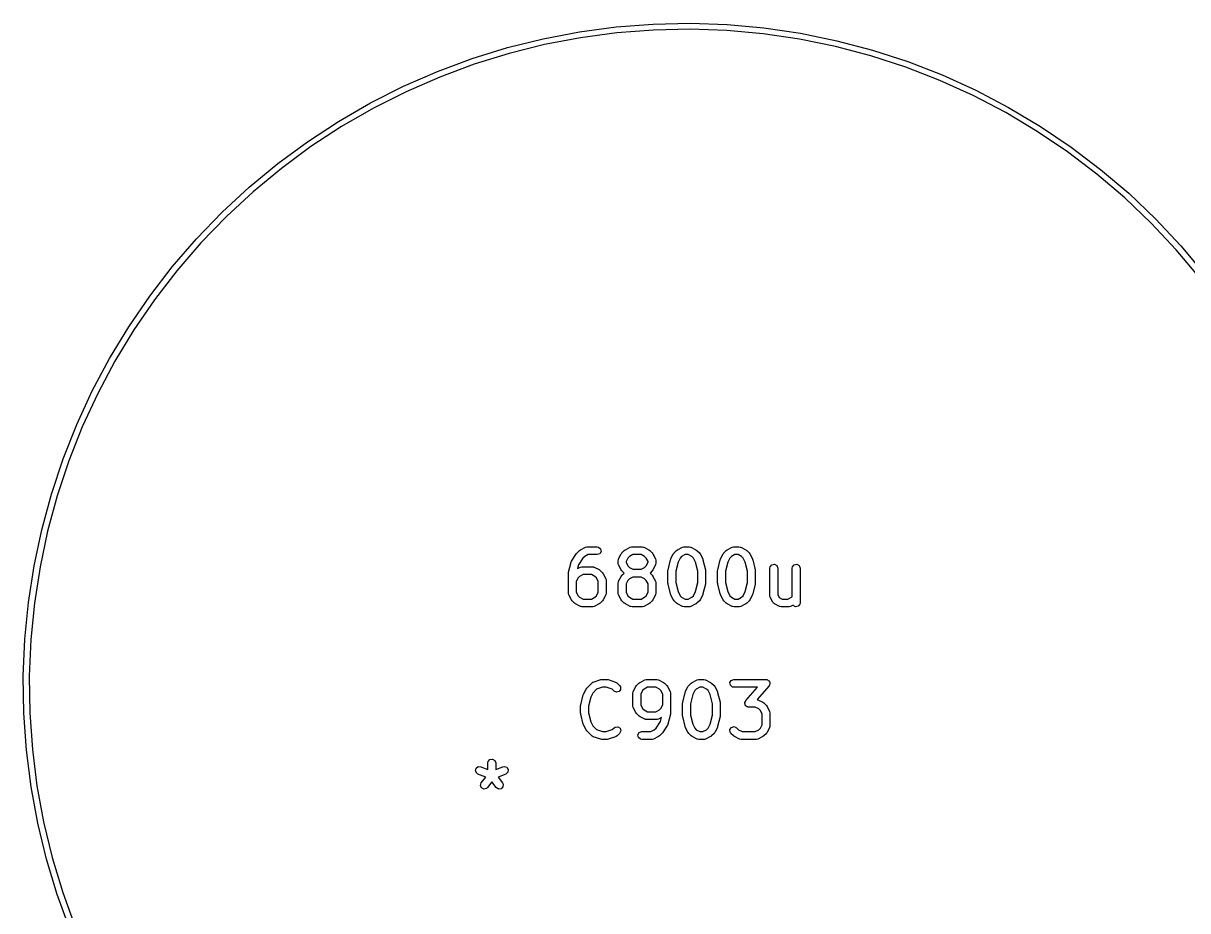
# Model space of a CAD drawing. Extents: x 77.3 to 150, y -138.2 to -51.5.
# Drawn here: x 91.65 to 113.95, y -120.65 to -103.65 of the extents above; entities that cross this region are included whole.
import ezdxf

# ---------------------------------------------------------------- set-up
doc = ezdxf.new("R2010")
doc.units = 0
doc.layers.add('BLACK', color=7, linetype='CONTINUOUS')

msp = doc.modelspace()

# ---------------------------------------------------------------- linework, layer by layer
at = {"layer": 'BLACK', "linetype": 'CONTINUOUS'}
for p, q in [((103.01, -103.718), (103.716, -103.663)), ((103.716, -103.663), (104.424, -103.649)), ((104.424, -103.649), (105.132, -103.673)), ((105.132, -103.673), (105.837, -103.737)), ((101.612, -103.944), (102.308, -103.811)), ((102.308, -103.811), (103.01, -103.718)), ((103.022, -103.832), (102.326, -103.925)), ((103.722, -103.778), (103.022, -103.832)), ((104.423, -103.764), (103.722, -103.778)), ((105.125, -103.788), (104.423, -103.764)), ((105.824, -103.852), (105.125, -103.788)), ((106.518, -103.954), (105.824, -103.852)), ((105.837, -103.737), (106.538, -103.841)), ((106.538, -103.841), (107.232, -103.983)), ((100.248, -104.325), (100.925, -104.115)), ((100.925, -104.115), (101.612, -103.944)), ((101.637, -104.056), (100.956, -104.226)), ((102.326, -103.925), (101.637, -104.056)), ((107.206, -104.095), (106.518, -103.954)), ((107.884, -104.275), (107.206, -104.095)), ((107.232, -103.983), (107.917, -104.164)), ((99.5841, -104.572), (100.248, -104.325)), ((100.956, -104.226), (100.285, -104.434)), ((108.552, -104.492), (107.884, -104.275)), ((107.917, -104.164), (108.59, -104.383)), ((98.935, -104.855), (99.5841, -104.572)), ((100.285, -104.434), (99.6272, -104.678)), ((109.206, -104.745), (108.552, -104.492)), ((108.59, -104.383), (109.251, -104.639)), ((99.6272, -104.678), (98.984, -104.959)), ((109.845, -105.035), (109.206, -104.745)), ((109.251, -104.639), (109.896, -104.932)), ((98.3028, -105.175), (98.935, -104.855)), ((98.984, -104.959), (98.3575, -105.276)), ((109.896, -104.932), (110.523, -105.26)), ((97.6894, -105.529), (98.3028, -105.175)), ((110.467, -105.36), (109.845, -105.035)), ((98.3575, -105.276), (97.7497, -105.627)), ((111.07, -105.72), (110.467, -105.36)), ((110.523, -105.26), (111.132, -105.623)), ((97.0967, -105.917), (97.6894, -105.529)), ((97.7497, -105.627), (97.1623, -106.011)), ((111.132, -105.623), (111.719, -106.019)), ((96.5266, -106.337), (97.0967, -105.917)), ((111.652, -106.112), (111.07, -105.72)), ((97.1623, -106.011), (96.5974, -106.428)), ((112.211, -106.537), (111.652, -106.112)), ((111.719, -106.019), (112.283, -106.447)), ((95.9808, -106.789), (96.5266, -106.337)), ((96.5974, -106.428), (96.0566, -106.875)), ((112.746, -106.992), (112.211, -106.537)), ((112.283, -106.447), (112.823, -106.906)), ((95.4611, -107.27), (95.9808, -106.789)), ((96.0566, -106.875), (95.5416, -107.352)), ((113.254, -107.476), (112.746, -106.992)), ((112.823, -106.906), (113.336, -107.395)), ((94.9691, -107.779), (95.4611, -107.27)), ((95.5416, -107.352), (95.054, -107.857)), ((113.734, -107.987), (113.254, -107.476)), ((113.336, -107.395), (113.82, -107.911)), ((94.5063, -108.315), (94.9691, -107.779)), ((95.054, -107.857), (94.5954, -108.388)), ((113.82, -107.911), (114.276, -108.453)), ((114.186, -108.525), (113.734, -107.987)), ((94.0741, -108.877), (94.5063, -108.315)), ((94.5954, -108.388), (94.1672, -108.944)), ((93.6739, -109.461), (94.0741, -108.877)), ((94.1672, -108.944), (93.7706, -109.523)), ((93.307, -110.067), (93.6739, -109.461)), ((93.7706, -109.523), (93.407, -110.124)), ((92.9745, -110.692), (93.307, -110.067)), ((93.407, -110.124), (93.0775, -110.743)), ((92.6774, -111.335), (92.9745, -110.692)), ((93.0775, -110.743), (92.7831, -111.381)), ((92.4166, -111.994), (92.6774, -111.335)), ((92.7831, -111.381), (92.5247, -112.033)), ((92.1931, -112.666), (92.4166, -111.994)), ((92.5247, -112.033), (92.3032, -112.699)), ((92.0073, -113.35), (92.1931, -112.666)), ((92.3032, -112.699), (92.1192, -113.377)), ((91.8601, -114.042), (92.0073, -113.35)), ((92.1192, -113.377), (91.9732, -114.063)), ((102.326, -113.733), (102.421, -113.685)), ((102.421, -113.685), (102.446, -113.678)), ((102.446, -113.678), (102.45, -113.679)), ((102.45, -113.679), (102.455, -113.677)), ((102.455, -113.677), (102.645, -113.677)), ((102.645, -113.677), (102.671, -113.682)), ((102.671, -113.682), (102.71, -113.715)), ((102.71, -113.715), (102.719, -113.765)), ((103.183, -113.733), (103.278, -113.685)), ((103.278, -113.685), (103.303, -113.678)), ((103.303, -113.678), (103.307, -113.679)), ((103.307, -113.679), (103.312, -113.677)), ((103.312, -113.677), (103.502, -113.677)), ((103.502, -113.677), (103.528, -113.682)), ((103.528, -113.682), (103.531, -113.685)), ((103.531, -113.685), (103.536, -113.685)), ((103.536, -113.685), (103.631, -113.733)), ((104.183, -113.733), (104.278, -113.685)), ((104.278, -113.685), (104.303, -113.678)), ((104.303, -113.678), (104.307, -113.679)), ((104.307, -113.679), (104.312, -113.677)), ((104.312, -113.677), (104.407, -113.677)), ((104.407, -113.677), (104.433, -113.682)), ((104.433, -113.682), (104.436, -113.685)), ((104.436, -113.685), (104.44, -113.685)), ((104.44, -113.685), (104.536, -113.733)), ((105.135, -113.733), (105.231, -113.685)), ((105.231, -113.685), (105.255, -113.678)), ((105.255, -113.678), (105.26, -113.679)), ((105.26, -113.679), (105.264, -113.677)), ((105.264, -113.677), (105.359, -113.677)), ((105.359, -113.677), (105.385, -113.682)), ((105.385, -113.682), (105.388, -113.685)), ((105.388, -113.685), (105.393, -113.685)), ((105.393, -113.685), (105.488, -113.733)), ((102.144, -113.972), (102.154, -113.949)), ((102.154, -113.949), (102.249, -113.806)), ((102.154, -113.949), (102.154, -113.949)), ((102.249, -113.806), (102.257, -113.798)), ((102.257, -113.798), (102.259, -113.795)), ((102.259, -113.795), (102.306, -113.747)), ((102.37, -113.895), (102.286, -114.021)), ((102.306, -113.747), (102.325, -113.734)), ((102.325, -113.734), (102.326, -113.733)), ((102.404, -113.862), (102.37, -113.895)), ((102.472, -113.827), (102.404, -113.862)), ((102.645, -113.827), (102.472, -113.827)), ((102.693, -113.81), (102.645, -113.827)), ((102.719, -113.765), (102.693, -113.81)), ((103.046, -113.943), (103.051, -113.917)), ((103.046, -113.99), (103.046, -113.943)), ((103.051, -113.917), (103.054, -113.914)), ((103.054, -113.909), (103.102, -113.814)), ((103.054, -113.914), (103.054, -113.909)), ((103.102, -113.814), (103.115, -113.796)), ((103.115, -113.796), (103.116, -113.795)), ((103.116, -113.795), (103.163, -113.747)), ((103.163, -113.747), (103.182, -113.734)), ((103.182, -113.734), (103.183, -113.733)), ((103.23, -113.892), (103.196, -113.961)), ((103.261, -113.862), (103.23, -113.892)), ((103.329, -113.827), (103.261, -113.862)), ((103.484, -113.827), (103.329, -113.827)), ((103.553, -113.862), (103.484, -113.827)), ((103.583, -113.892), (103.553, -113.862)), ((103.618, -113.961), (103.583, -113.892)), ((103.631, -113.733), (103.649, -113.746)), ((103.649, -113.746), (103.65, -113.747)), ((103.65, -113.747), (103.698, -113.795)), ((103.698, -113.795), (103.711, -113.813)), ((103.711, -113.813), (103.712, -113.814)), ((103.712, -113.814), (103.76, -113.909)), ((103.76, -113.909), (103.767, -113.934)), ((103.767, -113.934), (103.766, -113.939)), ((103.766, -113.939), (103.768, -113.943)), ((103.768, -113.943), (103.768, -113.99)), ((104.001, -114.115), (104.048, -113.925)), ((104.048, -113.925), (104.054, -113.913)), ((104.054, -113.909), (104.102, -113.814)), ((104.054, -113.913), (104.054, -113.909)), ((104.102, -113.814), (104.115, -113.796)), ((104.115, -113.796), (104.116, -113.795)), ((104.116, -113.795), (104.163, -113.747)), ((104.163, -113.747), (104.182, -113.734)), ((104.182, -113.734), (104.183, -113.733)), ((104.23, -113.892), (104.192, -113.969)), ((104.261, -113.862), (104.23, -113.892)), ((104.329, -113.827), (104.261, -113.862)), ((104.389, -113.827), (104.329, -113.827)), ((104.458, -113.862), (104.389, -113.827)), ((104.488, -113.892), (104.458, -113.862)), ((104.527, -113.969), (104.488, -113.892)), ((104.536, -113.733), (104.554, -113.746)), ((104.554, -113.746), (104.555, -113.747)), ((104.555, -113.747), (104.603, -113.795)), ((104.603, -113.795), (104.616, -113.813)), ((104.616, -113.813), (104.617, -113.814)), ((104.617, -113.814), (104.664, -113.909)), ((104.664, -113.909), (104.668, -113.922)), ((104.668, -113.922), (104.67, -113.925)), ((104.67, -113.925), (104.718, -114.115)), ((104.953, -114.115), (105.001, -113.925)), ((105.001, -113.925), (105.006, -113.913)), ((105.006, -113.913), (105.007, -113.909)), ((105.007, -113.909), (105.054, -113.814)), ((105.054, -113.814), (105.067, -113.796)), ((105.067, -113.796), (105.068, -113.795)), ((105.068, -113.795), (105.116, -113.747)), ((105.116, -113.747), (105.134, -113.734)), ((105.134, -113.734), (105.135, -113.733)), ((105.183, -113.892), (105.144, -113.969)), ((105.213, -113.862), (105.183, -113.892)), ((105.282, -113.827), (105.213, -113.862)), ((105.342, -113.827), (105.282, -113.827)), ((105.41, -113.862), (105.342, -113.827)), ((105.441, -113.892), (105.41, -113.862)), ((105.479, -113.969), (105.441, -113.892)), ((105.488, -113.733), (105.506, -113.746)), ((105.506, -113.746), (105.508, -113.747)), ((105.508, -113.747), (105.555, -113.795)), ((105.555, -113.795), (105.568, -113.813)), ((105.568, -113.813), (105.569, -113.814)), ((105.569, -113.814), (105.617, -113.909)), ((105.617, -113.909), (105.621, -113.922)), ((105.621, -113.922), (105.623, -113.925)), ((105.623, -113.925), (105.67, -114.115)), ((91.7517, -114.742), (91.8601, -114.042)), ((91.9732, -114.063), (91.8659, -114.757)), ((102.094, -114.181), (102.096, -114.166)), ((102.096, -114.163), (102.144, -113.972)), ((102.096, -114.166), (102.096, -114.163)), ((102.286, -114.021), (102.268, -114.095)), ((102.268, -114.095), (102.326, -114.066)), ((102.326, -114.066), (102.351, -114.059)), ((102.351, -114.059), (102.355, -114.06)), ((102.355, -114.06), (102.359, -114.058)), ((102.359, -114.058), (102.55, -114.058)), ((102.55, -114.058), (102.575, -114.063)), ((102.575, -114.063), (102.579, -114.066)), ((102.579, -114.066), (102.583, -114.066)), ((102.583, -114.066), (102.679, -114.114)), ((102.679, -114.114), (102.697, -114.127)), ((102.697, -114.127), (102.698, -114.128)), ((102.698, -114.128), (102.746, -114.176)), ((102.746, -114.176), (102.759, -114.194)), ((103.048, -113.995), (103.046, -113.99)), ((103.047, -113.999), (103.048, -113.995)), ((103.054, -114.024), (103.047, -113.999)), ((103.102, -114.119), (103.054, -114.024)), ((103.103, -114.12), (103.102, -114.119)), ((103.116, -114.139), (103.103, -114.12)), ((103.158, -114.181), (103.116, -114.139)), ((103.196, -113.961), (103.196, -113.973)), ((103.196, -113.973), (103.23, -114.041)), ((103.23, -114.041), (103.261, -114.072)), ((103.261, -114.072), (103.329, -114.106)), ((103.329, -114.106), (103.484, -114.106)), ((103.484, -114.106), (103.553, -114.072)), ((103.553, -114.072), (103.583, -114.041)), ((103.583, -114.041), (103.618, -113.973)), ((103.618, -113.973), (103.618, -113.961)), ((103.698, -114.139), (103.656, -114.181)), ((103.699, -114.137), (103.698, -114.139)), ((103.712, -114.119), (103.699, -114.137)), ((103.76, -114.024), (103.712, -114.119)), ((103.763, -114.016), (103.76, -114.02)), ((103.76, -114.02), (103.76, -114.024)), ((103.768, -113.99), (103.763, -114.016)), ((103.999, -114.133), (104.001, -114.119)), ((103.999, -114.371), (103.999, -114.133)), ((104.001, -114.119), (104.001, -114.115)), ((104.192, -113.969), (104.149, -114.143)), ((104.149, -114.143), (104.149, -114.362)), ((104.57, -114.143), (104.527, -113.969)), ((104.57, -114.362), (104.57, -114.143)), ((104.718, -114.115), (104.719, -114.13)), ((104.719, -114.13), (104.72, -114.133)), ((104.72, -114.133), (104.72, -114.371)), ((104.951, -114.133), (104.954, -114.119)), ((104.951, -114.371), (104.951, -114.133)), ((104.954, -114.119), (104.953, -114.115)), ((105.144, -113.969), (105.101, -114.143)), ((105.101, -114.143), (105.101, -114.362)), ((105.522, -114.143), (105.479, -113.969)), ((105.522, -114.362), (105.522, -114.143)), ((105.67, -114.115), (105.671, -114.13)), ((105.671, -114.13), (105.672, -114.133)), ((105.672, -114.133), (105.672, -114.371)), ((105.951, -114.086), (105.955, -114.06)), ((105.951, -114.61), (105.951, -114.086)), ((105.955, -114.06), (105.988, -114.021)), ((105.988, -114.021), (106.039, -114.012)), ((106.039, -114.012), (106.083, -114.038)), ((106.083, -114.038), (106.101, -114.086)), ((106.101, -114.086), (106.101, -114.592)), ((106.38, -114.086), (106.384, -114.06)), ((106.38, -114.626), (106.38, -114.086)), ((106.384, -114.06), (106.417, -114.021)), ((106.417, -114.021), (106.468, -114.012)), ((106.468, -114.012), (106.512, -114.038)), ((106.512, -114.038), (106.53, -114.086)), ((106.53, -114.086), (106.53, -114.752)), ((102.094, -114.562), (102.094, -114.181)), ((102.278, -114.273), (102.244, -114.342)), ((102.244, -114.342), (102.244, -114.544)), ((102.308, -114.243), (102.278, -114.273)), ((102.377, -114.208), (102.308, -114.243)), ((102.532, -114.208), (102.377, -114.208)), ((102.601, -114.243), (102.532, -114.208)), ((102.631, -114.273), (102.601, -114.243)), ((102.665, -114.342), (102.631, -114.273)), ((102.665, -114.544), (102.665, -114.342)), ((102.759, -114.194), (102.76, -114.195)), ((102.76, -114.195), (102.807, -114.29)), ((102.807, -114.29), (102.815, -114.315)), ((102.815, -114.315), (102.814, -114.32)), ((102.814, -114.32), (102.815, -114.324)), ((102.815, -114.324), (102.815, -114.562)), ((103.046, -114.371), (103.051, -114.346)), ((103.046, -114.562), (103.046, -114.371)), ((103.051, -114.346), (103.054, -114.342)), ((103.054, -114.338), (103.102, -114.243)), ((103.054, -114.342), (103.054, -114.338)), ((103.102, -114.243), (103.115, -114.225)), ((103.115, -114.225), (103.116, -114.223)), ((103.116, -114.223), (103.158, -114.181)), ((103.23, -114.321), (103.196, -114.389)), ((103.196, -114.389), (103.196, -114.544)), ((103.261, -114.29), (103.23, -114.321)), ((103.329, -114.256), (103.261, -114.29)), ((103.484, -114.256), (103.329, -114.256)), ((103.553, -114.29), (103.484, -114.256)), ((103.583, -114.321), (103.553, -114.29)), ((103.618, -114.389), (103.583, -114.321)), ((103.618, -114.544), (103.618, -114.389)), ((103.656, -114.181), (103.698, -114.223)), ((103.698, -114.223), (103.711, -114.242)), ((103.711, -114.242), (103.712, -114.243)), ((103.712, -114.243), (103.76, -114.338)), ((103.76, -114.338), (103.767, -114.363)), ((103.767, -114.363), (103.766, -114.367)), ((103.766, -114.367), (103.768, -114.371)), ((103.768, -114.371), (103.768, -114.562)), ((104, -114.375), (103.999, -114.371)), ((104.001, -114.39), (104, -114.375)), ((104.048, -114.58), (104.001, -114.39)), ((104.149, -114.362), (104.192, -114.536)), ((104.527, -114.536), (104.57, -114.362)), ((104.718, -114.39), (104.67, -114.58)), ((104.72, -114.371), (104.717, -114.386)), ((104.717, -114.386), (104.718, -114.39)), ((104.952, -114.375), (104.951, -114.371)), ((104.953, -114.39), (104.952, -114.375)), ((105.001, -114.58), (104.953, -114.39)), ((105.101, -114.362), (105.144, -114.536)), ((105.479, -114.536), (105.522, -114.362)), ((105.67, -114.39), (105.623, -114.58)), ((105.672, -114.371), (105.67, -114.386)), ((105.67, -114.386), (105.67, -114.39)), ((102.095, -114.566), (102.094, -114.562)), ((102.094, -114.57), (102.095, -114.566)), ((102.102, -114.595), (102.094, -114.57)), ((102.149, -114.691), (102.102, -114.595)), ((102.244, -114.544), (102.278, -114.613)), ((102.278, -114.613), (102.308, -114.643)), ((102.601, -114.643), (102.631, -114.613)), ((102.631, -114.613), (102.665, -114.544)), ((102.807, -114.595), (102.76, -114.691)), ((102.808, -114.591), (102.807, -114.595)), ((102.811, -114.588), (102.808, -114.591)), ((102.815, -114.562), (102.811, -114.588)), ((103.048, -114.566), (103.046, -114.562)), ((103.047, -114.57), (103.048, -114.566)), ((103.054, -114.595), (103.047, -114.57)), ((103.102, -114.691), (103.054, -114.595)), ((103.196, -114.544), (103.23, -114.613)), ((103.23, -114.613), (103.261, -114.643)), ((103.553, -114.643), (103.583, -114.613)), ((103.583, -114.613), (103.618, -114.544)), ((103.76, -114.595), (103.712, -114.691)), ((103.763, -114.588), (103.76, -114.591)), ((103.76, -114.591), (103.76, -114.595)), ((103.768, -114.562), (103.763, -114.588)), ((104.05, -114.583), (104.048, -114.58)), ((104.054, -114.595), (104.05, -114.583)), ((104.102, -114.691), (104.054, -114.595)), ((104.192, -114.536), (104.23, -114.613)), ((104.23, -114.613), (104.261, -114.643)), ((104.458, -114.643), (104.488, -114.613)), ((104.488, -114.613), (104.527, -114.536)), ((104.664, -114.595), (104.617, -114.691)), ((104.665, -114.592), (104.664, -114.595)), ((104.67, -114.58), (104.665, -114.592)), ((105.003, -114.583), (105.001, -114.58)), ((105.007, -114.595), (105.003, -114.583)), ((105.054, -114.691), (105.007, -114.595)), ((105.144, -114.536), (105.183, -114.613)), ((105.183, -114.613), (105.213, -114.643)), ((105.41, -114.643), (105.441, -114.613)), ((105.441, -114.613), (105.479, -114.536)), ((105.617, -114.595), (105.569, -114.691)), ((105.623, -114.58), (105.617, -114.592)), ((105.617, -114.592), (105.617, -114.595)), ((105.953, -114.614), (105.951, -114.61)), ((105.951, -114.618), (105.953, -114.614)), ((105.959, -114.643), (105.951, -114.618)), ((106.101, -114.592), (106.129, -114.649)), ((91.6826, -115.447), (91.7517, -114.742)), ((91.8659, -114.757), (91.7974, -115.455)), ((102.151, -114.692), (102.149, -114.691)), ((102.163, -114.71), (102.151, -114.692)), ((102.211, -114.758), (102.163, -114.71)), ((102.213, -114.758), (102.211, -114.758)), ((102.231, -114.772), (102.213, -114.758)), ((102.326, -114.819), (102.231, -114.772)), ((102.308, -114.643), (102.377, -114.677)), ((102.33, -114.82), (102.326, -114.819)), ((102.334, -114.823), (102.33, -114.82)), ((102.359, -114.827), (102.334, -114.823)), ((102.55, -114.827), (102.359, -114.827)), ((102.377, -114.677), (102.532, -114.677)), ((102.532, -114.677), (102.601, -114.643)), ((102.554, -114.826), (102.55, -114.827)), ((102.558, -114.827), (102.554, -114.826)), ((102.583, -114.819), (102.558, -114.827)), ((102.679, -114.772), (102.583, -114.819)), ((102.68, -114.771), (102.679, -114.772)), ((102.698, -114.758), (102.68, -114.771)), ((102.746, -114.71), (102.698, -114.758)), ((102.76, -114.691), (102.746, -114.709)), ((102.746, -114.709), (102.746, -114.71)), ((103.103, -114.692), (103.102, -114.691)), ((103.116, -114.71), (103.103, -114.692)), ((103.163, -114.758), (103.116, -114.71)), ((103.165, -114.758), (103.163, -114.758)), ((103.183, -114.772), (103.165, -114.758)), ((103.278, -114.819), (103.183, -114.772)), ((103.261, -114.643), (103.329, -114.677)), ((103.283, -114.82), (103.278, -114.819)), ((103.286, -114.823), (103.283, -114.82)), ((103.312, -114.827), (103.286, -114.823)), ((103.502, -114.827), (103.312, -114.827)), ((103.329, -114.677), (103.484, -114.677)), ((103.484, -114.677), (103.553, -114.643)), ((103.506, -114.826), (103.502, -114.827)), ((103.511, -114.827), (103.506, -114.826)), ((103.536, -114.819), (103.511, -114.827)), ((103.631, -114.772), (103.536, -114.819)), ((103.632, -114.771), (103.631, -114.772)), ((103.65, -114.758), (103.632, -114.771)), ((103.698, -114.71), (103.65, -114.758)), ((103.699, -114.709), (103.698, -114.71)), ((103.712, -114.691), (103.699, -114.709)), ((104.103, -114.692), (104.102, -114.691)), ((104.116, -114.71), (104.103, -114.692)), ((104.163, -114.758), (104.116, -114.71)), ((104.165, -114.758), (104.163, -114.758)), ((104.183, -114.772), (104.165, -114.758)), ((104.278, -114.819), (104.183, -114.772)), ((104.261, -114.643), (104.329, -114.677)), ((104.283, -114.82), (104.278, -114.819)), ((104.286, -114.823), (104.283, -114.82)), ((104.312, -114.827), (104.286, -114.823)), ((104.407, -114.827), (104.312, -114.827)), ((104.329, -114.677), (104.389, -114.677)), ((104.389, -114.677), (104.458, -114.643)), ((104.411, -114.826), (104.407, -114.827)), ((104.416, -114.827), (104.411, -114.826)), ((104.44, -114.819), (104.416, -114.827)), ((104.536, -114.772), (104.44, -114.819)), ((104.537, -114.771), (104.536, -114.772)), ((104.555, -114.758), (104.537, -114.771)), ((104.603, -114.71), (104.555, -114.758)), ((104.604, -114.709), (104.603, -114.71)), ((104.617, -114.691), (104.604, -114.709)), ((105.055, -114.692), (105.054, -114.691)), ((105.068, -114.71), (105.055, -114.692)), ((105.116, -114.758), (105.068, -114.71)), ((105.117, -114.758), (105.116, -114.758)), ((105.135, -114.772), (105.117, -114.758)), ((105.231, -114.819), (105.135, -114.772)), ((105.213, -114.643), (105.282, -114.677)), ((105.235, -114.82), (105.231, -114.819)), ((105.238, -114.823), (105.235, -114.82)), ((105.264, -114.827), (105.238, -114.823)), ((105.359, -114.827), (105.264, -114.827)), ((105.282, -114.677), (105.342, -114.677)), ((105.342, -114.677), (105.41, -114.643)), ((105.364, -114.826), (105.359, -114.827)), ((105.368, -114.827), (105.364, -114.826)), ((105.393, -114.819), (105.368, -114.827)), ((105.488, -114.772), (105.393, -114.819)), ((105.489, -114.771), (105.488, -114.772)), ((105.508, -114.758), (105.489, -114.771)), ((105.555, -114.71), (105.508, -114.758)), ((105.556, -114.709), (105.555, -114.71)), ((105.569, -114.691), (105.556, -114.709)), ((106.007, -114.738), (105.959, -114.643)), ((106.015, -114.746), (106.007, -114.738)), ((106.019, -114.756), (106.015, -114.746)), ((106.04, -114.772), (106.019, -114.756)), ((106.135, -114.819), (106.04, -114.772)), ((106.129, -114.649), (106.187, -114.677)), ((106.14, -114.82), (106.135, -114.819)), ((106.143, -114.823), (106.14, -114.82)), ((106.169, -114.827), (106.143, -114.823)), ((106.312, -114.827), (106.169, -114.827)), ((106.187, -114.677), (106.294, -114.677)), ((106.294, -114.677), (106.363, -114.643)), ((106.316, -114.826), (106.312, -114.827)), ((106.32, -114.827), (106.316, -114.826)), ((106.345, -114.819), (106.32, -114.827)), ((106.395, -114.795), (106.345, -114.819)), ((106.363, -114.643), (106.38, -114.626)), ((106.397, -114.801), (106.395, -114.795)), ((106.442, -114.826), (106.397, -114.801)), ((106.492, -114.817), (106.442, -114.826)), ((106.525, -114.778), (106.492, -114.817)), ((106.53, -114.752), (106.525, -114.778)), ((91.6529, -116.155), (91.6826, -115.447)), ((91.7974, -115.455), (91.768, -116.157)), ((91.653, -116.157), (91.6529, -116.155)), ((91.6628, -116.863), (91.653, -116.157)), ((91.768, -116.157), (91.7778, -116.858)), ((102.382, -116.497), (102.43, -116.402)), ((102.43, -116.402), (102.443, -116.384)), ((102.443, -116.384), (102.444, -116.382)), ((102.444, -116.382), (102.539, -116.287)), ((102.539, -116.287), (102.561, -116.272)), ((102.633, -116.406), (102.559, -116.48)), ((102.561, -116.272), (102.565, -116.272)), ((102.565, -116.272), (102.569, -116.269)), ((102.569, -116.269), (102.712, -116.221)), ((102.747, -116.367), (102.633, -116.406)), ((102.712, -116.221), (102.734, -116.218)), ((102.734, -116.218), (102.735, -116.217)), ((102.735, -116.217), (102.83, -116.217)), ((102.818, -116.367), (102.747, -116.367)), ((102.933, -116.406), (102.818, -116.367)), ((102.83, -116.217), (102.853, -116.221)), ((102.853, -116.221), (102.854, -116.221)), ((102.854, -116.221), (102.997, -116.269)), ((102.968, -116.441), (102.933, -116.406)), ((102.997, -116.269), (103.02, -116.281)), ((103.02, -116.281), (103.022, -116.285)), ((103.022, -116.285), (103.026, -116.287)), ((103.026, -116.287), (103.074, -116.335)), ((103.074, -116.335), (103.089, -116.356)), ((103.089, -116.356), (103.093, -116.407)), ((103.335, -116.449), (103.382, -116.354)), ((103.382, -116.354), (103.396, -116.336)), ((103.396, -116.335), (103.444, -116.287)), ((103.396, -116.336), (103.396, -116.335)), ((103.444, -116.287), (103.462, -116.274)), ((103.462, -116.274), (103.464, -116.273)), ((103.464, -116.273), (103.559, -116.225)), ((103.542, -116.402), (103.511, -116.432)), ((103.61, -116.367), (103.542, -116.402)), ((103.559, -116.225), (103.584, -116.218)), ((103.584, -116.218), (103.588, -116.219)), ((103.588, -116.219), (103.592, -116.217)), ((103.592, -116.217), (103.783, -116.217)), ((103.765, -116.367), (103.61, -116.367)), ((103.834, -116.402), (103.765, -116.367)), ((103.783, -116.217), (103.809, -116.222)), ((103.809, -116.222), (103.812, -116.225)), ((103.812, -116.225), (103.816, -116.225)), ((103.816, -116.225), (103.912, -116.273)), ((103.864, -116.432), (103.834, -116.402)), ((103.912, -116.273), (103.93, -116.286)), ((103.93, -116.286), (103.931, -116.287)), ((103.931, -116.287), (103.979, -116.335)), ((103.979, -116.335), (103.992, -116.353)), ((103.992, -116.353), (103.993, -116.354)), ((103.993, -116.354), (104.04, -116.449)), ((104.335, -116.449), (104.382, -116.354)), ((104.382, -116.354), (104.396, -116.336)), ((104.396, -116.335), (104.444, -116.287)), ((104.396, -116.336), (104.396, -116.335)), ((104.444, -116.287), (104.462, -116.274)), ((104.462, -116.274), (104.464, -116.273)), ((104.464, -116.273), (104.559, -116.225)), ((104.542, -116.402), (104.511, -116.432)), ((104.61, -116.367), (104.542, -116.402)), ((104.559, -116.225), (104.584, -116.218)), ((104.584, -116.218), (104.588, -116.219)), ((104.588, -116.219), (104.592, -116.217)), ((104.592, -116.217), (104.688, -116.217)), ((104.67, -116.367), (104.61, -116.367)), ((104.738, -116.402), (104.67, -116.367)), ((104.688, -116.217), (104.713, -116.222)), ((104.713, -116.222), (104.717, -116.225)), ((104.717, -116.225), (104.721, -116.225)), ((104.721, -116.225), (104.816, -116.273)), ((104.769, -116.432), (104.738, -116.402)), ((104.816, -116.273), (104.834, -116.286)), ((104.834, -116.286), (104.836, -116.287)), ((104.836, -116.287), (104.884, -116.335)), ((104.884, -116.335), (104.896, -116.353)), ((104.896, -116.353), (104.898, -116.354)), ((104.898, -116.354), (104.945, -116.449)), ((105.185, -116.279), (105.211, -116.235)), ((105.194, -116.33), (105.185, -116.279)), ((105.233, -116.363), (105.194, -116.33)), ((105.211, -116.235), (105.259, -116.217)), ((105.259, -116.367), (105.233, -116.363)), ((105.259, -116.217), (105.878, -116.217)), ((105.713, -116.367), (105.259, -116.367)), ((105.488, -116.624), (105.713, -116.367)), ((105.935, -116.342), (105.707, -116.602)), ((105.878, -116.217), (105.889, -116.219)), ((105.889, -116.219), (105.893, -116.219)), ((105.893, -116.219), (105.895, -116.22)), ((105.895, -116.22), (105.904, -116.222)), ((105.904, -116.222), (105.919, -116.235)), ((105.919, -116.235), (105.937, -116.245)), ((105.942, -116.323), (105.935, -116.342)), ((105.937, -116.245), (105.938, -116.251)), ((105.938, -116.251), (105.943, -116.255)), ((105.952, -116.305), (105.942, -116.323)), ((105.943, -116.255), (105.947, -116.275)), ((105.947, -116.275), (105.953, -116.294)), ((105.953, -116.294), (105.951, -116.3)), ((105.951, -116.3), (105.952, -116.305)), ((102.329, -116.703), (102.377, -116.512)), ((102.377, -116.512), (102.382, -116.5)), ((102.382, -116.5), (102.382, -116.497)), ((102.52, -116.557), (102.477, -116.73)), ((102.559, -116.48), (102.52, -116.557)), ((103.014, -116.462), (102.968, -116.441)), ((103.064, -116.449), (103.014, -116.462)), ((103.093, -116.407), (103.064, -116.449)), ((103.327, -116.483), (103.331, -116.457)), ((103.327, -116.721), (103.327, -116.483)), ((103.331, -116.457), (103.334, -116.454)), ((103.334, -116.454), (103.335, -116.449)), ((103.511, -116.432), (103.477, -116.501)), ((103.477, -116.501), (103.477, -116.703)), ((103.898, -116.501), (103.864, -116.432)), ((103.898, -116.703), (103.898, -116.501)), ((104.04, -116.449), (104.048, -116.474)), ((104.048, -116.474), (104.047, -116.479)), ((104.047, -116.479), (104.048, -116.483)), ((104.048, -116.483), (104.048, -116.864)), ((104.282, -116.655), (104.329, -116.465)), ((104.329, -116.465), (104.334, -116.453)), ((104.334, -116.453), (104.335, -116.449)), ((104.473, -116.509), (104.429, -116.683)), ((104.511, -116.432), (104.473, -116.509)), ((104.807, -116.509), (104.769, -116.432)), ((104.851, -116.683), (104.807, -116.509)), ((104.945, -116.449), (104.949, -116.462)), ((104.949, -116.462), (104.951, -116.465)), ((104.951, -116.465), (104.998, -116.655)), ((105.481, -116.643), (105.488, -116.624)), ((105.707, -116.602), (105.713, -116.603)), ((105.713, -116.603), (105.717, -116.606)), ((105.717, -116.606), (105.721, -116.606)), ((105.721, -116.606), (105.816, -116.654)), ((102.327, -116.721), (102.33, -116.706)), ((102.327, -116.864), (102.327, -116.721)), ((102.33, -116.706), (102.329, -116.703)), ((102.477, -116.73), (102.477, -116.855)), ((103.328, -116.725), (103.327, -116.721)), ((103.327, -116.73), (103.328, -116.725)), ((103.335, -116.754), (103.327, -116.73)), ((103.382, -116.85), (103.335, -116.754)), ((103.384, -116.851), (103.382, -116.85)), ((103.396, -116.869), (103.384, -116.851)), ((103.477, -116.703), (103.511, -116.772)), ((103.511, -116.772), (103.542, -116.802)), ((103.542, -116.802), (103.61, -116.836)), ((103.61, -116.836), (103.765, -116.836)), ((103.765, -116.836), (103.834, -116.802)), ((103.834, -116.802), (103.864, -116.772)), ((103.864, -116.772), (103.898, -116.703)), ((104.279, -116.673), (104.282, -116.659)), ((104.279, -116.911), (104.279, -116.673)), ((104.282, -116.659), (104.282, -116.655)), ((104.429, -116.683), (104.429, -116.902)), ((104.851, -116.902), (104.851, -116.683)), ((104.998, -116.655), (105, -116.67)), ((105, -116.67), (105.001, -116.673)), ((105.001, -116.673), (105.001, -116.911)), ((105.47, -116.672), (105.472, -116.666)), ((105.476, -116.691), (105.47, -116.672)), ((105.471, -116.66), (105.481, -116.643)), ((105.472, -116.666), (105.471, -116.66)), ((105.48, -116.711), (105.476, -116.691)), ((105.484, -116.715), (105.48, -116.711)), ((105.486, -116.72), (105.484, -116.715)), ((105.504, -116.731), (105.486, -116.72)), ((105.519, -116.744), (105.504, -116.731)), ((105.528, -116.745), (105.519, -116.744)), ((105.53, -116.747), (105.528, -116.745)), ((105.534, -116.746), (105.53, -116.747)), ((105.545, -116.748), (105.534, -116.746)), ((105.67, -116.748), (105.545, -116.748)), ((105.738, -116.783), (105.67, -116.748)), ((105.769, -116.813), (105.738, -116.783)), ((105.803, -116.882), (105.769, -116.813)), ((105.816, -116.654), (105.834, -116.667)), ((105.834, -116.667), (105.836, -116.668)), ((105.836, -116.668), (105.884, -116.716)), ((105.884, -116.716), (105.896, -116.734)), ((105.896, -116.734), (105.898, -116.735)), ((105.898, -116.735), (105.945, -116.83)), ((105.945, -116.83), (105.953, -116.855)), ((91.7122, -117.57), (91.6628, -116.863)), ((91.7778, -116.858), (91.8267, -117.558)), ((102.328, -116.867), (102.327, -116.864)), ((102.329, -116.882), (102.328, -116.867)), ((102.377, -117.072), (102.329, -116.882)), ((102.379, -117.075), (102.377, -117.072)), ((102.382, -117.088), (102.379, -117.075)), ((102.477, -116.855), (102.52, -117.028)), ((102.52, -117.028), (102.559, -117.105)), ((103.444, -116.917), (103.396, -116.869)), ((103.446, -116.918), (103.444, -116.917)), ((103.464, -116.931), (103.446, -116.918)), ((103.559, -116.979), (103.464, -116.931)), ((103.563, -116.979), (103.559, -116.979)), ((103.567, -116.982), (103.563, -116.979)), ((103.592, -116.986), (103.567, -116.982)), ((103.783, -116.986), (103.592, -116.986)), ((103.772, -117.149), (103.856, -117.023)), ((103.787, -116.985), (103.783, -116.986)), ((103.791, -116.986), (103.787, -116.985)), ((103.816, -116.979), (103.791, -116.986)), ((103.875, -116.949), (103.816, -116.979)), ((103.856, -117.023), (103.875, -116.949)), ((103.998, -117.072), (103.988, -117.095)), ((104.046, -116.882), (103.998, -117.072)), ((104.048, -116.864), (104.046, -116.879)), ((104.046, -116.879), (104.046, -116.882)), ((104.28, -116.915), (104.279, -116.911)), ((104.282, -116.93), (104.28, -116.915)), ((104.329, -117.12), (104.282, -116.93)), ((104.429, -116.902), (104.473, -117.076)), ((104.807, -117.076), (104.851, -116.902)), ((104.998, -116.93), (104.951, -117.12)), ((105.001, -116.911), (104.998, -116.926)), ((104.998, -116.926), (104.998, -116.93)), ((105.803, -117.084), (105.803, -116.882)), ((105.953, -116.855), (105.952, -116.86)), ((105.952, -116.86), (105.953, -116.864)), ((105.953, -116.864), (105.953, -117.102)), ((102.43, -117.183), (102.382, -117.088)), ((102.431, -117.184), (102.43, -117.183)), ((102.444, -117.203), (102.431, -117.184)), ((102.539, -117.298), (102.444, -117.203)), ((102.543, -117.3), (102.539, -117.298)), ((102.559, -117.105), (102.633, -117.179)), ((102.633, -117.179), (102.747, -117.217)), ((102.747, -117.217), (102.818, -117.217)), ((102.818, -117.217), (102.933, -117.179)), ((102.933, -117.179), (102.968, -117.144)), ((102.968, -117.144), (102.989, -117.129)), ((102.989, -117.129), (103.04, -117.125)), ((103.026, -117.298), (103.005, -117.313)), ((103.074, -117.25), (103.026, -117.298)), ((103.04, -117.125), (103.082, -117.154)), ((103.096, -117.204), (103.074, -117.25)), ((103.082, -117.154), (103.096, -117.204)), ((103.423, -117.279), (103.449, -117.235)), ((103.432, -117.33), (103.423, -117.279)), ((103.449, -117.235), (103.497, -117.217)), ((103.497, -117.217), (103.67, -117.217)), ((103.67, -117.217), (103.738, -117.183)), ((103.738, -117.183), (103.772, -117.149)), ((103.836, -117.298), (103.818, -117.311)), ((103.884, -117.25), (103.836, -117.298)), ((103.885, -117.247), (103.884, -117.25)), ((103.893, -117.239), (103.885, -117.247)), ((103.988, -117.096), (103.893, -117.239)), ((103.988, -117.095), (103.988, -117.096)), ((104.331, -117.123), (104.329, -117.12)), ((104.335, -117.135), (104.331, -117.123)), ((104.382, -117.231), (104.335, -117.135)), ((104.384, -117.232), (104.382, -117.231)), ((104.396, -117.25), (104.384, -117.232)), ((104.444, -117.298), (104.396, -117.25)), ((104.446, -117.298), (104.444, -117.298)), ((104.464, -117.312), (104.446, -117.298)), ((104.473, -117.076), (104.511, -117.153)), ((104.511, -117.153), (104.542, -117.183)), ((104.542, -117.183), (104.61, -117.217)), ((104.61, -117.217), (104.67, -117.217)), ((104.67, -117.217), (104.738, -117.183)), ((104.738, -117.183), (104.769, -117.153)), ((104.769, -117.153), (104.807, -117.076)), ((104.836, -117.298), (104.818, -117.311)), ((104.884, -117.25), (104.836, -117.298)), ((104.898, -117.231), (104.884, -117.249)), ((104.884, -117.249), (104.884, -117.25)), ((104.945, -117.135), (104.898, -117.231)), ((104.946, -117.132), (104.945, -117.135)), ((104.951, -117.12), (104.946, -117.132)), ((105.187, -117.178), (105.216, -117.136)), ((105.191, -117.229), (105.187, -117.178)), ((105.206, -117.25), (105.191, -117.229)), ((105.254, -117.298), (105.206, -117.25)), ((105.216, -117.136), (105.266, -117.122)), ((105.255, -117.298), (105.254, -117.298)), ((105.273, -117.312), (105.255, -117.298)), ((105.266, -117.122), (105.312, -117.144)), ((105.312, -117.144), (105.351, -117.183)), ((105.351, -117.183), (105.42, -117.217)), ((105.42, -117.217), (105.67, -117.217)), ((105.67, -117.217), (105.738, -117.183)), ((105.738, -117.183), (105.769, -117.153)), ((105.769, -117.153), (105.803, -117.084)), ((105.836, -117.298), (105.818, -117.311)), ((105.884, -117.25), (105.836, -117.298)), ((105.898, -117.231), (105.884, -117.249)), ((105.884, -117.249), (105.884, -117.25)), ((105.945, -117.135), (105.898, -117.231)), ((105.946, -117.131), (105.945, -117.135)), ((105.949, -117.128), (105.946, -117.131)), ((105.953, -117.102), (105.949, -117.128)), ((102.546, -117.304), (102.543, -117.3)), ((102.569, -117.316), (102.546, -117.304)), ((102.712, -117.364), (102.569, -117.316)), ((102.713, -117.363), (102.712, -117.364)), ((102.735, -117.367), (102.713, -117.363)), ((102.83, -117.367), (102.735, -117.367)), ((102.832, -117.367), (102.83, -117.367)), ((102.854, -117.364), (102.832, -117.367)), ((102.997, -117.316), (102.854, -117.364)), ((103.001, -117.313), (102.997, -117.316)), ((103.005, -117.313), (103.001, -117.313)), ((103.471, -117.363), (103.432, -117.33)), ((103.497, -117.367), (103.471, -117.363)), ((103.688, -117.367), (103.497, -117.367)), ((103.692, -117.366), (103.688, -117.367)), ((103.696, -117.367), (103.692, -117.366)), ((103.721, -117.359), (103.696, -117.367)), ((103.816, -117.312), (103.721, -117.359)), ((103.818, -117.311), (103.816, -117.312)), ((104.559, -117.359), (104.464, -117.312)), ((104.563, -117.36), (104.559, -117.359)), ((104.567, -117.363), (104.563, -117.36)), ((104.592, -117.367), (104.567, -117.363)), ((104.688, -117.367), (104.592, -117.367)), ((104.692, -117.366), (104.688, -117.367)), ((104.696, -117.367), (104.692, -117.366)), ((104.721, -117.359), (104.696, -117.367)), ((104.816, -117.312), (104.721, -117.359)), ((104.818, -117.311), (104.816, -117.312)), ((105.368, -117.359), (105.273, -117.312)), ((105.373, -117.36), (105.368, -117.359)), ((105.376, -117.363), (105.373, -117.36)), ((105.402, -117.367), (105.376, -117.363)), ((105.688, -117.367), (105.402, -117.367)), ((105.692, -117.366), (105.688, -117.367)), ((105.696, -117.367), (105.692, -117.366)), ((105.721, -117.359), (105.696, -117.367)), ((105.816, -117.312), (105.721, -117.359)), ((105.818, -117.311), (105.816, -117.312)), ((91.801, -118.272), (91.7122, -117.57)), ((91.8267, -117.558), (91.9147, -118.255)), ((100.59, -117.751), (100.64, -117.743)), ((100.64, -117.743), (100.685, -117.768)), ((100.315, -117.97), (100.325, -117.92)), ((100.325, -117.92), (100.366, -117.888)), ((100.366, -117.888), (100.417, -117.89)), ((100.417, -117.89), (100.552, -117.944)), ((100.552, -117.816), (100.557, -117.791)), ((100.552, -117.944), (100.552, -117.816)), ((100.557, -117.791), (100.59, -117.751)), ((100.685, -117.768), (100.702, -117.816)), ((100.702, -117.816), (100.702, -117.944)), ((100.702, -117.944), (100.837, -117.89)), ((100.837, -117.89), (100.863, -117.884)), ((100.863, -117.884), (100.912, -117.9)), ((100.912, -117.9), (100.939, -117.944)), ((100.939, -117.944), (100.931, -117.995)), ((100.339, -118.015), (100.315, -117.97)), ((100.361, -118.029), (100.339, -118.015)), ((100.508, -118.088), (100.361, -118.029)), ((100.424, -118.2), (100.508, -118.088)), ((100.627, -118.179), (100.544, -118.29)), ((100.71, -118.29), (100.627, -118.179)), ((100.893, -118.029), (100.746, -118.088)), ((100.746, -118.088), (100.83, -118.2)), ((100.931, -117.995), (100.893, -118.029)), ((91.9289, -118.969), (91.801, -118.272)), ((91.9147, -118.255), (92.0414, -118.945)), ((100.409, -118.249), (100.424, -118.2)), ((100.43, -118.296), (100.409, -118.249)), ((100.475, -118.319), (100.43, -118.296)), ((100.525, -118.308), (100.475, -118.319)), ((100.544, -118.29), (100.525, -118.308)), ((100.753, -118.318), (100.71, -118.29)), ((100.804, -118.312), (100.753, -118.318)), ((100.839, -118.274), (100.804, -118.312)), ((100.83, -118.2), (100.842, -118.223)), ((100.842, -118.223), (100.839, -118.274)), ((92.0954, -119.658), (91.9289, -118.969)), ((92.0414, -118.945), (92.2065, -119.627)), ((92.3001, -120.336), (92.0954, -119.658)), ((92.2065, -119.627), (92.4093, -120.299)), ((92.5424, -121.001), (92.3001, -120.336)), ((92.4093, -120.299), (92.6494, -120.959))]:
    msp.add_line(p, q, dxfattribs=at)

doc.saveas('drawing.dxf')
